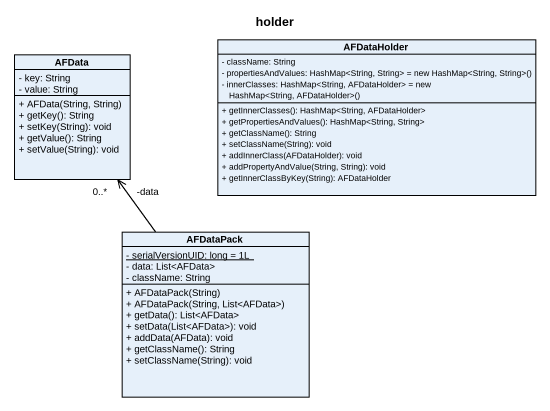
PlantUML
@startuml
title holder
hide circle
hide empty members
skinparam classAttributeIconSize 0
class AFData {
  - key: String
  - value: String
  + AFData(String, String)
  + getKey(): String
  + setKey(String): void
  + getValue(): String
  + setValue(String): void
}
class AFDataHolder {
  - className: String
  {field} - propertiesAndValues: HashMap<String, String> = new HashMap<String, String>()
  {field} - innerClasses: HashMap<String, AFDataHolder> = new HashMap<String, AFDataHolder>()
  + getInnerClasses(): HashMap<String, AFDataHolder>
  + getPropertiesAndValues(): HashMap<String, String>
  + getClassName(): String
  + setClassName(String): void
  + addInnerClass(AFDataHolder): void
  + addPropertyAndValue(String, String): void
  + getInnerClassByKey(String): AFDataHolder
}
class AFDataPack {
  {static} - serialVersionUID: long = 1L
  - data: List<AFData>
  - className: String
  + AFDataPack(String)
  + AFDataPack(String, List<AFData>)
  + getData(): List<AFData>
  + setData(List<AFData>): void
  + addData(AFData): void
  + getClassName(): String
  + setClassName(String): void
}
AFDataPack -up-> "-data\n0..*" AFData
@enduml
